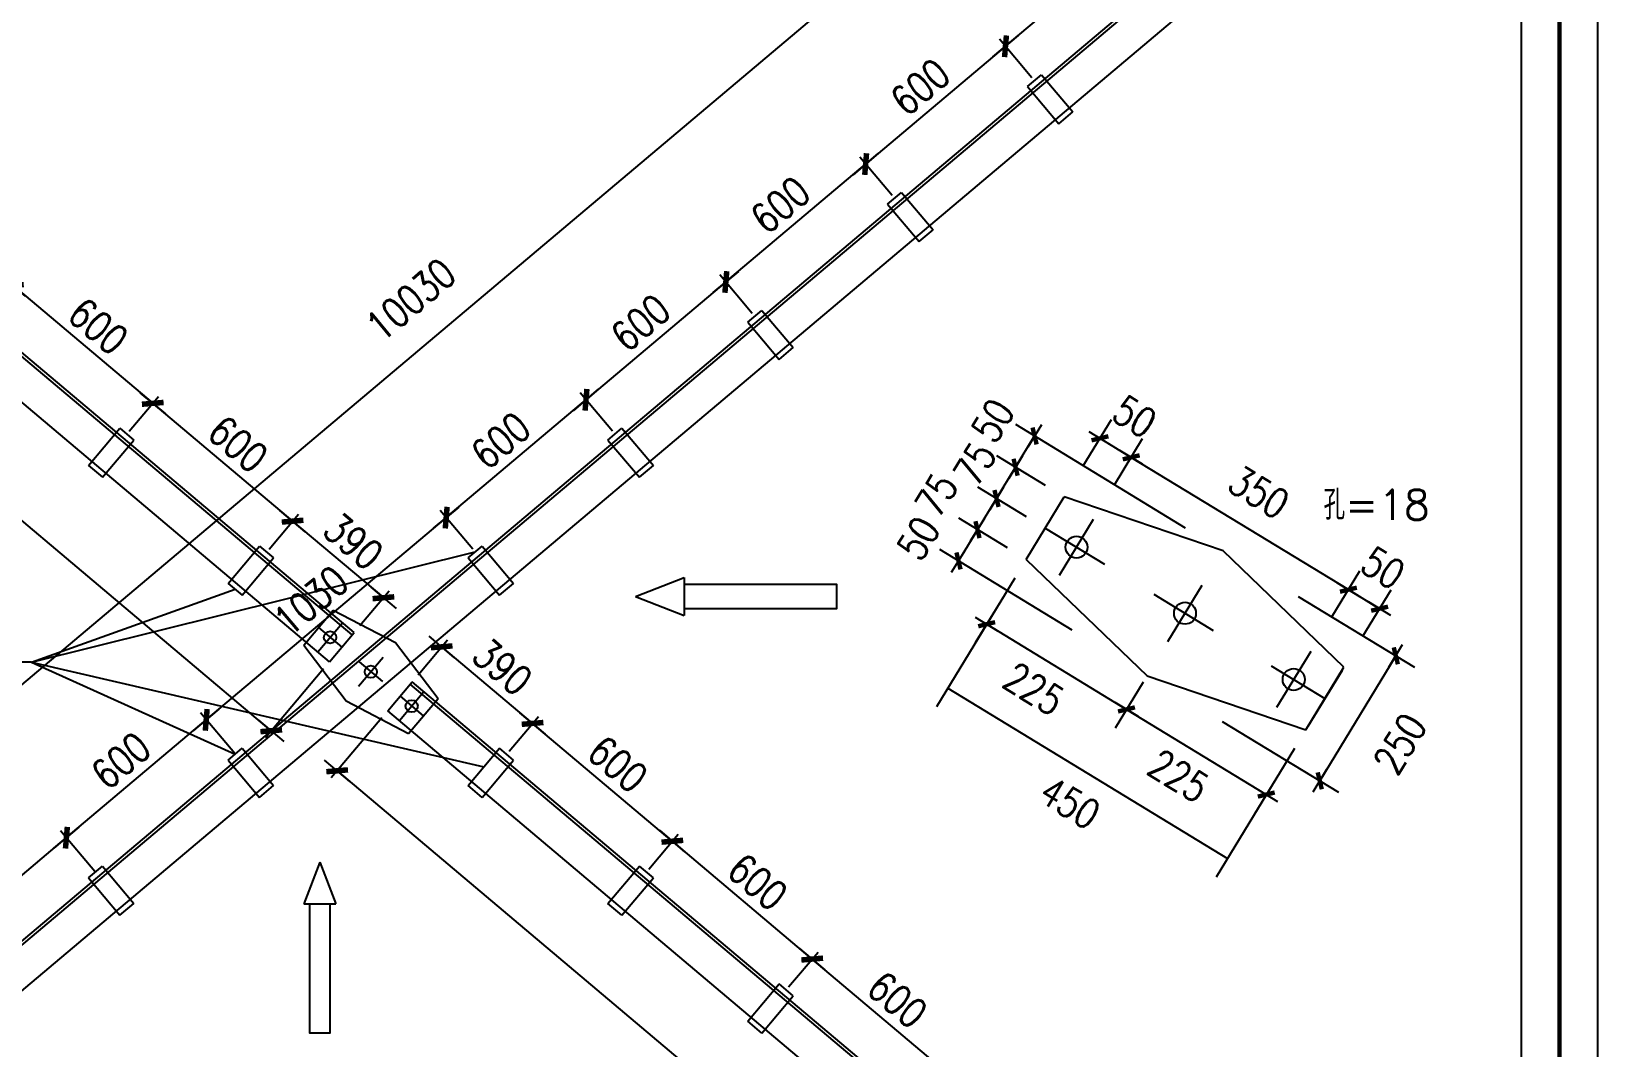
# Model space of a CAD drawing. Header units: millimetres. Extents: x 2451220 to 4527627, y -5186613 to -1639140.
# Drawn here: x 2549845 to 2554984, y -1733247 to -1729912 of the extents above; entities that cross this region are included whole.
import ezdxf

# ---------------------------------------------------------------- set-up
doc = ezdxf.new("R2010")
doc.units = ezdxf.units.MM
doc.header["$LTSCALE"] = 1000
doc.header["$PDMODE"] = 34
doc.linetypes.add('CENTER', pattern=[50.8, 31.75, -6.35, 6.35, -6.35])
doc.layers.add('轴线层', color=1, linetype='CENTER', lineweight=15)
doc.styles.add('DIM_FONT', font='simplex.shx', dxfattribs={"width": 0.8, "bigfont": 'hztxt.shx'})
doc.styles.get("Standard").update_dxf_attribs({"font": 'txt', "bigfont": 'gbcbig.shx'})
doc.dimstyles.get("Standard").update_dxf_attribs({"dimscale": 100, "dimtxt": 3.5, "dimasz": 1, "dimexe": 2.5, "dimexo": 3, "dimgap": 1.5, "dimtad": 1, "dimdec": 0, "dimzin": 0, "dimdsep": 46, "dimtxsty": 'Standard', "dimblk": 'ARCHTICK', "dimcen": 0.09, "dimadec": 0, "dimazin": 0, "dimtfac": 1, "dimtdec": 0, "dimtix": 1, "dimtmove": 2, "dimatfit": 3, "dimldrblk": 'ARCHTICK', "dimfxl": 1, "dimtolj": 1, "dimtzin": 0, "dimarcsym": 0})

# ---------------------------------------------------------------- blocks, each defined once
blk = doc.blocks.new('_DIMX')
blk.add_line((-150, 0), (150, 0))
at = {"const_width": 50}
blk.add_lwpolyline([(-70, -70), (70, 70)], dxfattribs=at)
blk = doc.blocks.new('*D1994')
at = {"color": 3, "lineweight": -2}
for p, q in [((2554338.2, -1728241.5), (2546670.3, -1734705.5)), ((2554740.4, -1728718.2), (2554319.1, -1728218.4)), ((2547072, -1735182.6), (2546650.7, -1734682.8))]:
    blk.add_line(p, q, dxfattribs=at)
at = {"layer": 'Defpoints', "color": 0}
for p in [(2554759.8, -1728741.1), (2546670, -1734705.7), (2547091.3, -1735205.6)]:
    blk.add_point(p, dxfattribs=at)
at = {"color": 3, "lineweight": -2, "xscale": 0.36, "yscale": 0.36, "zscale": 0.36}
for p, rotation in [((2554338.4, -1728241.3), 40.13064165766563), ((2546670, -1734705.7), 220.1306416576656)]:
    blk.add_blockref('_DIMX', p, dxfattribs=dict(at, rotation=rotation))
at = {"color": 7, "insert": (2551090.2, -1730792.3), "char_height": 96, "attachment_point": 5, "rotation": 40.1306, "style": 'DIM_FONT'}
blk.add_mtext('\\A1;10030', dxfattribs=at)
blk = doc.blocks.new('*D652')
at = {"color": 3, "lineweight": -2}
for p, q in [((2549502, -1732944.7), (2549960.2, -1732558.4)), ((2550053.8, -1732668.9), (2549941.1, -1732535.2)), ((2549595.1, -1733055.7), (2549482.4, -1732922))]:
    blk.add_line(p, q, dxfattribs=at)
at = {"layer": 'Defpoints', "color": 0}
for p in [(2549960.5, -1732558.2), (2550073.2, -1732691.9), (2549614.4, -1733078.6)]:
    blk.add_point(p, dxfattribs=at)
at = {"color": 3, "lineweight": -2, "xscale": 0.36, "yscale": 0.36, "zscale": 0.36}
for p, rotation in [((2549960.5, -1732558.2), 40.1306416554416), ((2549501.7, -1732944.9), 220.1306416554416)]:
    blk.add_blockref('_DIMX', p, dxfattribs=dict(at, rotation=rotation))
at = {"color": 7, "insert": (2549680.8, -1732691.9), "char_height": 96, "attachment_point": 5, "rotation": 40.1306, "style": 'DIM_FONT'}
blk.add_mtext('\\A1;600', dxfattribs=at)
blk = doc.blocks.new('*D653')
at = {"color": 3, "lineweight": -2}
for p, q in [((2550512.6, -1732282.2), (2550399.9, -1732148.5)), ((2549960.7, -1732557.9), (2550418.9, -1732171.7)), ((2550053.8, -1732668.9), (2549941.1, -1732535.2))]:
    blk.add_line(p, q, dxfattribs=at)
at = {"layer": 'Defpoints', "color": 0}
for p in [(2550419.2, -1732171.5), (2550531.9, -1732305.2), (2550073.2, -1732691.9)]:
    blk.add_point(p, dxfattribs=at)
at = {"color": 3, "lineweight": -2, "xscale": 0.36, "yscale": 0.36, "zscale": 0.36}
for p, rotation in [((2550419.2, -1732171.5), 40.1306416554416), ((2549960.5, -1732558.2), 220.1306416554416)]:
    blk.add_blockref('_DIMX', p, dxfattribs=dict(at, rotation=rotation))
at = {"color": 7, "insert": (2550139.6, -1732305.2), "char_height": 96, "attachment_point": 5, "rotation": 40.1306, "style": 'DIM_FONT'}
blk.add_mtext('\\A1;600', dxfattribs=at)
blk = doc.blocks.new('*D654')
at = {"color": 3, "lineweight": -2}
for p, q in [((2550419.5, -1732171.2), (2551206.2, -1731508)), ((2551293.4, -1731610.9), (2551187.1, -1731484.9)), ((2550512.6, -1732282.2), (2550399.9, -1732148.5))]:
    blk.add_line(p, q, dxfattribs=at)
at = {"layer": 'Defpoints', "color": 0}
for p in [(2551206.5, -1731507.8), (2551312.7, -1731633.9), (2550531.9, -1732305.2)]:
    blk.add_point(p, dxfattribs=at)
at = {"color": 3, "lineweight": -2, "xscale": 0.36, "yscale": 0.36, "zscale": 0.36}
for p, rotation in [((2551206.5, -1731507.8), 40.1306416554416), ((2550419.2, -1732171.5), 220.1306416554416)]:
    blk.add_blockref('_DIMX', p, dxfattribs=dict(at, rotation=rotation))
at = {"color": 7, "insert": (2550762.6, -1731780), "char_height": 96, "attachment_point": 5, "rotation": 40.1306, "style": 'DIM_FONT'}
blk.add_mtext('\\A1;1030', dxfattribs=at)
blk = doc.blocks.new('*D655')
at = {"color": 3, "lineweight": -2}
for p, q in [((2551206.8, -1731507.6), (2551665, -1731121.3)), ((2551752.2, -1731224.2), (2551645.9, -1731098.1)), ((2551293.4, -1731610.9), (2551187.1, -1731484.9))]:
    blk.add_line(p, q, dxfattribs=at)
at = {"layer": 'Defpoints', "color": 0}
for p in [(2551665.2, -1731121.1), (2551771.5, -1731247.1), (2551312.7, -1731633.9)]:
    blk.add_point(p, dxfattribs=at)
at = {"color": 3, "lineweight": -2, "xscale": 0.36, "yscale": 0.36, "zscale": 0.36}
for p, rotation in [((2551665.2, -1731121.1), 40.1306416554416), ((2551206.5, -1731507.8), 220.1306416554416)]:
    blk.add_blockref('_DIMX', p, dxfattribs=dict(at, rotation=rotation))
at = {"color": 7, "insert": (2551385.6, -1731254.8), "char_height": 96, "attachment_point": 5, "rotation": 40.1306, "style": 'DIM_FONT'}
blk.add_mtext('\\A1;600', dxfattribs=at)
blk = doc.blocks.new('*D656')
at = {"color": 3, "lineweight": -2}
for p, q in [((2552210.9, -1730837.5), (2552104.6, -1730711.4)), ((2551665.5, -1731120.8), (2552123.7, -1730734.6)), ((2551752.2, -1731224.2), (2551645.9, -1731098.1))]:
    blk.add_line(p, q, dxfattribs=at)
at = {"layer": 'Defpoints', "color": 0}
for p in [(2552124, -1730734.4), (2552230.2, -1730860.4), (2551771.5, -1731247.1)]:
    blk.add_point(p, dxfattribs=at)
at = {"color": 3, "lineweight": -2, "xscale": 0.36, "yscale": 0.36, "zscale": 0.36}
for p, rotation in [((2552124, -1730734.4), 40.1306416554416), ((2551665.2, -1731121.1), 220.1306416554416)]:
    blk.add_blockref('_DIMX', p, dxfattribs=dict(at, rotation=rotation))
at = {"color": 7, "insert": (2551844.3, -1730868.1), "char_height": 96, "attachment_point": 5, "rotation": 40.1306, "style": 'DIM_FONT'}
blk.add_mtext('\\A1;600', dxfattribs=at)
blk = doc.blocks.new('*D657')
at = {"color": 3, "lineweight": -2}
for p, q in [((2552124.3, -1730734.1), (2552582.4, -1730347.9)), ((2552669.6, -1730450.8), (2552563.4, -1730324.7)), ((2552210.9, -1730837.5), (2552104.6, -1730711.4))]:
    blk.add_line(p, q, dxfattribs=at)
at = {"layer": 'Defpoints', "color": 0}
for p in [(2552582.7, -1730347.6), (2552689, -1730473.7), (2552230.2, -1730860.4)]:
    blk.add_point(p, dxfattribs=at)
at = {"color": 3, "lineweight": -2, "xscale": 0.36, "yscale": 0.36, "zscale": 0.36}
for p, rotation in [((2552582.7, -1730347.6), 40.1306416554416), ((2552124, -1730734.4), 220.1306416554416)]:
    blk.add_blockref('_DIMX', p, dxfattribs=dict(at, rotation=rotation))
at = {"color": 7, "insert": (2552303.1, -1730481.4), "char_height": 96, "attachment_point": 5, "rotation": 40.1306, "style": 'DIM_FONT'}
blk.add_mtext('\\A1;600', dxfattribs=at)
blk = doc.blocks.new('*D658')
at = {"color": 3, "lineweight": -2}
for p, q in [((2553128.4, -1730064), (2553022.1, -1729938)), ((2552583, -1730347.4), (2553041.2, -1729961.2)), ((2552669.6, -1730450.8), (2552563.4, -1730324.7))]:
    blk.add_line(p, q, dxfattribs=at)
at = {"layer": 'Defpoints', "color": 0}
for p in [(2553041.5, -1729960.9), (2553147.7, -1730087), (2552689, -1730473.7)]:
    blk.add_point(p, dxfattribs=at)
at = {"color": 3, "lineweight": -2, "xscale": 0.36, "yscale": 0.36, "zscale": 0.36}
for p, rotation in [((2553041.5, -1729960.9), 40.1306416554416), ((2552582.7, -1730347.6), 220.1306416554416)]:
    blk.add_blockref('_DIMX', p, dxfattribs=dict(at, rotation=rotation))
at = {"color": 7, "insert": (2552761.8, -1730094.6), "char_height": 96, "attachment_point": 5, "rotation": 40.1306, "style": 'DIM_FONT'}
blk.add_mtext('\\A1;600', dxfattribs=at)
blk = doc.blocks.new('*D659')
at = {"color": 3, "lineweight": -2}
for p, q in [((2553041.7, -1729960.7), (2553499.9, -1729574.4)), ((2553593.6, -1729685), (2553480.9, -1729551.3)), ((2553128.4, -1730064), (2553022.1, -1729938))]:
    blk.add_line(p, q, dxfattribs=at)
at = {"layer": 'Defpoints', "color": 0}
for p in [(2553500.2, -1729574.2), (2553612.9, -1729707.9), (2553147.7, -1730087)]:
    blk.add_point(p, dxfattribs=at)
at = {"color": 3, "lineweight": -2, "xscale": 0.36, "yscale": 0.36, "zscale": 0.36}
for p, rotation in [((2553500.2, -1729574.2), 40.1306416554416), ((2553041.5, -1729960.9), 220.1306416554416)]:
    blk.add_blockref('_DIMX', p, dxfattribs=dict(at, rotation=rotation))
at = {"color": 7, "insert": (2553220.6, -1729707.9), "char_height": 96, "attachment_point": 5, "rotation": 40.1306, "style": 'DIM_FONT'}
blk.add_mtext('\\A1;600', dxfattribs=at)
blk = doc.blocks.new('*D667')
at = {"color": 3, "lineweight": -2}
for p, q in [((2549707.9, -1730837.5), (2549804.4, -1730723)), ((2549785.3, -1730746.2), (2550243.5, -1731132.5)), ((2550166.6, -1731224.2), (2550263.1, -1731109.8))]:
    blk.add_line(p, q, dxfattribs=at)
at = {"layer": 'Defpoints', "color": 0}
for p in [(2549688.6, -1730860.4), (2550243.8, -1731132.7), (2550147.3, -1731247.1)]:
    blk.add_point(p, dxfattribs=at)
at = {"color": 3, "lineweight": -2, "xscale": 0.36, "yscale": 0.36, "zscale": 0.36}
for p, rotation in [((2549785, -1730746), 139.8693583445584), ((2550243.8, -1731132.7), 319.8693583445584)]:
    blk.add_blockref('_DIMX', p, dxfattribs=dict(at, rotation=rotation))
at = {"color": 7, "insert": (2550064.7, -1730879.7), "char_height": 96, "attachment_point": 5, "rotation": 319.8694, "style": 'DIM_FONT'}
blk.add_mtext('\\A1;600', dxfattribs=at)
blk = doc.blocks.new('*D668')
at = {"color": 3, "lineweight": -2}
for p, q in [((2550166.6, -1731224.2), (2550263.1, -1731109.8)), ((2550244, -1731132.9), (2550702.2, -1731519.2)), ((2550625.4, -1731610.9), (2550721.9, -1731496.5))]:
    blk.add_line(p, q, dxfattribs=at)
at = {"layer": 'Defpoints', "color": 0}
for p in [(2550147.3, -1731247.1), (2550702.5, -1731519.4), (2550606, -1731633.9)]:
    blk.add_point(p, dxfattribs=at)
at = {"color": 3, "lineweight": -2, "xscale": 0.36, "yscale": 0.36, "zscale": 0.36}
for p, rotation in [((2550243.8, -1731132.7), 139.8693583445584), ((2550702.5, -1731519.4), 319.8693583445584)]:
    blk.add_blockref('_DIMX', p, dxfattribs=dict(at, rotation=rotation))
at = {"color": 7, "insert": (2550523.4, -1731266.4), "char_height": 96, "attachment_point": 5, "rotation": 319.8694, "style": 'DIM_FONT'}
blk.add_mtext('\\A1;600', dxfattribs=at)
blk = doc.blocks.new('*D2482')
at = {"color": 3, "lineweight": -2}
for p, q in [((2550625.4, -1731610.9), (2550721.9, -1731496.5)), ((2550702.8, -1731519.6), (2551000.3, -1731770.4)), ((2550923.4, -1731862.2), (2551019.9, -1731747.7))]:
    blk.add_line(p, q, dxfattribs=at)
at = {"layer": 'Defpoints', "color": 0}
for p in [(2550606, -1731633.9), (2551000.6, -1731770.7), (2550904.1, -1731885.1)]:
    blk.add_point(p, dxfattribs=at)
at = {"color": 3, "lineweight": -2, "xscale": 0.36, "yscale": 0.36, "zscale": 0.36}
for p, rotation in [((2550702.5, -1731519.4), 139.8693583445584), ((2551000.6, -1731770.7), 319.8693583445584)]:
    blk.add_blockref('_DIMX', p, dxfattribs=dict(at, rotation=rotation))
at = {"color": 7, "insert": (2550901.8, -1731585.4), "char_height": 96, "attachment_point": 5, "rotation": 319.8694, "style": 'DIM_FONT'}
blk.add_mtext('\\A1;390', dxfattribs=at)
blk = doc.blocks.new('*D2483')
at = {"color": 3, "lineweight": -2}
for p, q in [((2547065.5, -1728852), (2546874.5, -1729078.5)), ((2550632.3, -1732207), (2546894.2, -1729055.8)), ((2550804.2, -1732003.6), (2550613.2, -1732230.2))]:
    blk.add_line(p, q, dxfattribs=at)
at = {"layer": 'Defpoints', "color": 0}
for p in [(2547084.9, -1728829), (2546893.9, -1729055.6), (2550823.5, -1731980.7)]:
    blk.add_point(p, dxfattribs=at)
at = {"color": 3, "lineweight": -2, "xscale": 0.36, "yscale": 0.36, "zscale": 0.36}
for p, rotation in [((2546893.9, -1729055.6), 139.8693583423299), ((2550632.5, -1732207.3), 319.8693583423299)]:
    blk.add_blockref('_DIMX', p, dxfattribs=dict(at, rotation=rotation))
at = {"color": 7, "insert": (2548813.5, -1730571.8), "char_height": 96, "attachment_point": 5, "rotation": 319.8694, "style": 'DIM_FONT'}
blk.add_mtext('\\A1;4890', dxfattribs=at)
blk = doc.blocks.new('*D674')
at = {"color": 3, "lineweight": -2}
for p, q in [((2552330.1, -1733048), (2552426.6, -1732933.6)), ((2552865.7, -1733343), (2552407.6, -1732956.7)), ((2552788.9, -1733434.7), (2552885.4, -1733320.3))]:
    blk.add_line(p, q, dxfattribs=at)
at = {"layer": 'Defpoints', "color": 0}
for p in [(2552407.3, -1732956.5), (2552310.8, -1733071), (2552769.5, -1733457.7)]:
    blk.add_point(p, dxfattribs=at)
at = {"color": 3, "lineweight": -2, "xscale": 0.36, "yscale": 0.36, "zscale": 0.36}
for p, rotation in [((2552407.3, -1732956.5), 139.8693583445584), ((2552866, -1733343.2), 319.8693583445584)]:
    blk.add_blockref('_DIMX', p, dxfattribs=dict(at, rotation=rotation))
at = {"color": 7, "insert": (2552686.9, -1733090.2), "char_height": 96, "attachment_point": 5, "rotation": 319.8694, "style": 'DIM_FONT'}
blk.add_mtext('\\A1;600', dxfattribs=at)
blk = doc.blocks.new('*D675')
at = {"color": 3, "lineweight": -2}
for p, q in [((2551871.4, -1732661.3), (2551967.9, -1732546.9)), ((2552407, -1732956.3), (2551948.8, -1732570)), ((2552330.1, -1733048), (2552426.6, -1732933.6))]:
    blk.add_line(p, q, dxfattribs=at)
at = {"layer": 'Defpoints', "color": 0}
for p in [(2551948.5, -1732569.8), (2551852.1, -1732684.2), (2552310.8, -1733071)]:
    blk.add_point(p, dxfattribs=at)
at = {"color": 3, "lineweight": -2, "xscale": 0.36, "yscale": 0.36, "zscale": 0.36}
for p, rotation in [((2551948.5, -1732569.8), 139.8693583445584), ((2552407.3, -1732956.5), 319.8693583445584)]:
    blk.add_blockref('_DIMX', p, dxfattribs=dict(at, rotation=rotation))
at = {"color": 7, "insert": (2552228.2, -1732703.5), "char_height": 96, "attachment_point": 5, "rotation": 319.8694, "style": 'DIM_FONT'}
blk.add_mtext('\\A1;600', dxfattribs=at)
blk = doc.blocks.new('*D676')
at = {"color": 3, "lineweight": -2}
for p, q in [((2551412.6, -1732274.6), (2551509.1, -1732160.1)), ((2551948.3, -1732569.6), (2551490.1, -1732183.3)), ((2551871.4, -1732661.3), (2551967.9, -1732546.9))]:
    blk.add_line(p, q, dxfattribs=at)
at = {"layer": 'Defpoints', "color": 0}
for p in [(2551489.8, -1732183.1), (2551393.3, -1732297.5), (2551852.1, -1732684.2)]:
    blk.add_point(p, dxfattribs=at)
at = {"color": 3, "lineweight": -2, "xscale": 0.36, "yscale": 0.36, "zscale": 0.36}
for p, rotation in [((2551489.8, -1732183.1), 139.8693583445584), ((2551948.5, -1732569.8), 319.8693583445584)]:
    blk.add_blockref('_DIMX', p, dxfattribs=dict(at, rotation=rotation))
at = {"color": 7, "insert": (2551769.4, -1732316.8), "char_height": 96, "attachment_point": 5, "rotation": 319.8694, "style": 'DIM_FONT'}
blk.add_mtext('\\A1;600', dxfattribs=at)
blk = doc.blocks.new('*D677')
at = {"color": 3, "lineweight": -2}
for p, q in [((2551114.6, -1732023.3), (2551211.1, -1731908.9)), ((2551489.5, -1732182.8), (2551192, -1731932)), ((2551412.6, -1732274.6), (2551509.1, -1732160.1))]:
    blk.add_line(p, q, dxfattribs=at)
at = {"layer": 'Defpoints', "color": 0}
for p in [(2551191.7, -1731931.8), (2551095.2, -1732046.2), (2551393.3, -1732297.5)]:
    blk.add_point(p, dxfattribs=at)
at = {"color": 3, "lineweight": -2, "xscale": 0.36, "yscale": 0.36, "zscale": 0.36}
for p, rotation in [((2551191.7, -1731931.8), 139.8693583445584), ((2551489.8, -1732183.1), 319.8693583445584)]:
    blk.add_blockref('_DIMX', p, dxfattribs=dict(at, rotation=rotation))
at = {"color": 7, "insert": (2551391, -1731997.8), "char_height": 96, "attachment_point": 5, "rotation": 319.8694, "style": 'DIM_FONT'}
blk.add_mtext('\\A1;390', dxfattribs=at)
blk = doc.blocks.new('*D2484')
at = {"color": 3, "lineweight": -2}
for p, q in [((2550995.3, -1732164.8), (2550829.4, -1732361.6)), ((2550849, -1732338.9), (2554587.1, -1735490.1)), ((2554734, -1735316.4), (2554568.1, -1735513.2))]:
    blk.add_line(p, q, dxfattribs=at)
at = {"layer": 'Defpoints', "color": 0}
for p in [(2551014.7, -1732141.8), (2554753.3, -1735293.5), (2554587.4, -1735490.3)]:
    blk.add_point(p, dxfattribs=at)
at = {"color": 3, "lineweight": -2, "xscale": 0.36, "yscale": 0.36, "zscale": 0.36}
for p, rotation in [((2550848.8, -1732338.6), 139.8693583423257), ((2554587.4, -1735490.3), 319.8693583423257)]:
    blk.add_blockref('_DIMX', p, dxfattribs=dict(at, rotation=rotation))
at = {"color": 7, "insert": (2552768.4, -1733854.8), "char_height": 96, "attachment_point": 5, "rotation": 319.8694, "style": 'DIM_FONT'}
blk.add_mtext('\\A1;4890', dxfattribs=at)

msp = doc.modelspace()

# ---------------------------------------------------------------- linework, layer by layer
for p, q in [((2554734.4, -1735783.5), (2554734.4, -1726563.5)), ((2554855.4, -1735783.5), (2554855.4, -1726563.5)), ((2554859.4, -1735783.5), (2554859.4, -1726563.5)), ((2554859.4, -1735783.5), (2554859.4, -1726563.5)), ((2554863.4, -1735783.5), (2554863.4, -1726563.5)), ((2554984.4, -1735783.5), (2554984.4, -1726563.5)), ((2547084.9, -1735197.9), (2554753.3, -1728733.5)), ((2547091.3, -1735205.6), (2554759.8, -1728741.1)), ((2550897.7, -1731892.8), (2547159, -1728741.1)), ((2550904.1, -1731885.1), (2547165.4, -1728733.5)), ((2550823.5, -1731980.7), (2547084.9, -1728829)), ((2547165.4, -1735293.5), (2554833.9, -1728829)), ((2553113.5, -1730092.9), (2553159.4, -1730054.3)), ((2553113.5, -1730092.9), (2553216.6, -1730215.3)), ((2553159.4, -1730054.3), (2553262.5, -1730176.6)), ((2553216.6, -1730215.3), (2553262.5, -1730176.6)), ((2552654.8, -1730479.6), (2552700.6, -1730441)), ((2552700.6, -1730441), (2552803.8, -1730563.3)), ((2552654.8, -1730479.6), (2552757.9, -1730602)), ((2552757.9, -1730602), (2552803.8, -1730563.3)), ((2552196, -1730866.4), (2552241.9, -1730827.7)), ((2552241.9, -1730827.7), (2552345, -1730950)), ((2552196, -1730866.4), (2552299.1, -1730988.7)), ((2552299.1, -1730988.7), (2552345, -1730950)), ((2550032.5, -1731336.7), (2550135.6, -1731214.4)), ((2550135.6, -1731214.4), (2550181.5, -1731253.1)), ((2551737.3, -1731253.1), (2551783.1, -1731214.4)), ((2551783.1, -1731214.4), (2551886.3, -1731336.7)), ((2550078.4, -1731375.4), (2550181.5, -1731253.1)), ((2551737.3, -1731253.1), (2551840.4, -1731375.4)), ((2550032.5, -1731336.7), (2550078.4, -1731375.4)), ((2551840.4, -1731375.4), (2551886.3, -1731336.7)), ((2553218.2, -1731696.9), (2553330.6, -1731512.4)), ((2549846.3, -1731981.7), (2551301.5, -1731620.5)), ((2550491.3, -1731723.5), (2550594.4, -1731601.1)), ((2550594.4, -1731601.1), (2550640.3, -1731639.8)), ((2551278.5, -1731639.8), (2551324.4, -1731601.1)), ((2551324.4, -1731601.1), (2551427.5, -1731723.5)), ((2550537.1, -1731762.1), (2550640.3, -1731639.8)), ((2551278.5, -1731639.8), (2551381.7, -1731762.1)), ((2550491.3, -1731723.5), (2550537.1, -1731762.1)), ((2551381.7, -1731762.1), (2551427.5, -1731723.5)), ((2551827.5, -1731766.7), (2551987.6, -1731704.3)), ((2551987.6, -1731704.3), (2551987.6, -1731829)), ((2553574.3, -1731913.9), (2553686.7, -1731729.4)), ((2549846.3, -1731981.7), (2550514.2, -1731742.8)), ((2551827.5, -1731766.7), (2551987.6, -1731829)), ((2549846.3, -1731981.7), (2549150.7, -1731981.7)), ((2549846.3, -1731981.7), (2550514.2, -1732284.1)), ((2549846.3, -1731981.7), (2551330.1, -1732326)), ((2554043.3, -1731946.7), (2553930.9, -1732131.1)), ((2554833.9, -1735197.9), (2551095.2, -1732046.2)), ((2554145.7, -1732009.1), (2554033.3, -1732193.5)), ((2554827.5, -1735205.6), (2551088.8, -1732053.9)), ((2554753.3, -1735293.5), (2551014.7, -1732141.8)), ((2550491.3, -1732303.5), (2550537.1, -1732264.8)), ((2550491.3, -1732303.5), (2550594.4, -1732425.8)), ((2550537.1, -1732264.8), (2550640.3, -1732387.1)), ((2551278.5, -1732387.1), (2551381.7, -1732264.8)), ((2551324.4, -1732425.8), (2551427.5, -1732303.5)), ((2551427.5, -1732303.5), (2551381.7, -1732264.8)), ((2550594.4, -1732425.8), (2550640.3, -1732387.1)), ((2551324.4, -1732425.8), (2551278.5, -1732387.1)), ((2550032.5, -1732690.2), (2550078.4, -1732651.5)), ((2550078.4, -1732651.5), (2550181.5, -1732773.8)), ((2550792, -1732638.6), (2550739, -1732774.7)), ((2550792, -1732638.6), (2550844.9, -1732774.7)), ((2551737.3, -1732773.8), (2551840.4, -1732651.5)), ((2551886.3, -1732690.2), (2551840.4, -1732651.5)), ((2550032.5, -1732690.2), (2550135.6, -1732812.5)), ((2551783.1, -1732812.5), (2551886.3, -1732690.2)), ((2550135.6, -1732812.5), (2550181.5, -1732773.8)), ((2550739, -1732774.7), (2550844.9, -1732774.7)), ((2551783.1, -1732812.5), (2551737.3, -1732773.8)), ((2552196, -1733160.6), (2552299.1, -1733038.2)), ((2552345, -1733076.9), (2552299.1, -1733038.2)), ((2552241.9, -1733199.2), (2552345, -1733076.9)), ((2552241.9, -1733199.2), (2552196, -1733160.6))]:
    msp.add_line(p, q)
at = {"color": 3}
for p, q in [((2553632.6, -1731541.9), (2553075.5, -1731202.5)), ((2553296.8, -1731337.3), (2553388.9, -1731186.1)), ((2553074.6, -1731342.4), (2553137, -1731239.9)), ((2553137.2, -1731239.7), (2553137.3, -1731239.5)), ((2553351.2, -1731247.4), (2553351, -1731247.2)), ((2553351.5, -1731247.5), (2553453.9, -1731310)), ((2553399.3, -1731399.7), (2553491.4, -1731248.5)), ((2553399.3, -1731399.7), (2553491.4, -1731248.5)), ((2553172.9, -1731402.3), (2553013.1, -1731305)), ((2553111.4, -1731364.8), (2553013.1, -1731305)), ((2553454.2, -1731310.1), (2553454.4, -1731310.3)), ((2553454.2, -1731310.1), (2554166.4, -1731744)), ((2553012.1, -1731444.9), (2553074.6, -1731342.4)), ((2553074.4, -1731342.7), (2553074.3, -1731342.9)), ((2553074.7, -1731342.2), (2553074.9, -1731341.9)), ((2553110.4, -1731504.8), (2552950.7, -1731407.4)), ((2553110.4, -1731504.8), (2552950.7, -1731407.4)), ((2552949.7, -1731547.4), (2553012.1, -1731444.9)), ((2553012, -1731445.1), (2553011.8, -1731445.4)), ((2553012.3, -1731444.7), (2553012.4, -1731444.4)), ((2553048, -1731607.3), (2552888.2, -1731509.9)), ((2552949.7, -1731547.4), (2552887.3, -1731649.9)), ((2553259.9, -1731876.9), (2552825.8, -1731612.4)), ((2554111.9, -1731833.9), (2554204.1, -1731682.7)), ((2554111.9, -1731833.9), (2554204.1, -1731682.7)), ((2553072, -1731706.2), (2552814.7, -1732128.5)), ((2553034.5, -1731767.7), (2552942.3, -1731919.1)), ((2554001.7, -1731766.5), (2554383.6, -1731998.8)), ((2554166.4, -1731744), (2554166.1, -1731743.9)), ((2554166.6, -1731744.2), (2554269.1, -1731806.6)), ((2554214.4, -1731896.4), (2554306.5, -1731745.1)), ((2554269.3, -1731806.8), (2554269.6, -1731806.9)), ((2552980, -1731857.7), (2553438.2, -1732137)), ((2554321.9, -1731961.7), (2554072.8, -1732371.3)), ((2553493.3, -1732047.3), (2553401, -1732198.7)), ((2553493.3, -1732047.3), (2553401, -1732198.7)), ((2552852.4, -1732067.2), (2553769.5, -1732626)), ((2553438.7, -1732137.3), (2553897.1, -1732416.6)), ((2553752.2, -1732176.6), (2554134.1, -1732408.9)), ((2553989.6, -1732265.3), (2553732.3, -1732687.6)), ((2553952.2, -1732326.8), (2553859.8, -1732478.3))]:
    msp.add_line(p, q, dxfattribs=at)
at = {"color": 1}
for p, q in [((2553109.5, -1731644.7), (2553234.4, -1731439.8)), ((2553755.6, -1731616.8), (2553234.4, -1731439.8)), ((2553171.9, -1731542.2), (2553366.8, -1731661)), ((2554152, -1731998.8), (2553755.6, -1731616.8)), ((2553109.5, -1731644.7), (2553506.1, -1732026.9)), ((2553528, -1731759.2), (2553722.9, -1731878)), ((2553913.5, -1731994), (2554089.5, -1732101.3)), ((2553506.1, -1732026.9), (2554027.1, -1732203.8)), ((2554027.1, -1732203.8), (2554152, -1731998.8))]:
    msp.add_line(p, q, dxfattribs=at)
at = {"color": 2}
for p, q in [((2550739, -1731925.8), (2550835.7, -1731811.1)), ((2550835.7, -1731811.1), (2551040, -1731917.9)), ((2550785.3, -1731948.5), (2550865.9, -1731852.9)), ((2550787.4, -1731868.4), (2550863.8, -1731932.9)), ((2550823.5, -1731980.7), (2550904.1, -1731885.1)), ((2550739, -1731925.8), (2550878.8, -1732109)), ((2551040, -1731917.9), (2551179.8, -1732101.1)), ((2550919.1, -1732061.3), (2550999.7, -1731965.7)), ((2550921.2, -1731981.2), (2550997.6, -1732045.7)), ((2551014.7, -1732141.8), (2551095.2, -1732046.2)), ((2551052.9, -1732174), (2551133.5, -1732078.5)), ((2551055, -1732094), (2551131.4, -1732158.5)), ((2550878.8, -1732109), (2551083.1, -1732215.8)), ((2551083.1, -1732215.8), (2551179.8, -1732101.1))]:
    msp.add_line(p, q, dxfattribs=at)
for points in [[(2551987.6, -1731726.6), (2552486.8, -1731726.6), (2552486.8, -1731806.7), (2551987.6, -1731806.7)], [(2550757.9, -1732774.7), (2550757.9, -1733199.1), (2550826, -1733199.1), (2550826, -1732774.7)]]:
    msp.add_lwpolyline(points)
at = {"color": 1}
for centre in [(2553274.4, -1731604.7), (2553630.5, -1731821.6), (2553987.1, -1732038.9)]:
    msp.add_circle(centre, 36, dxfattribs=at)
at = {"color": 2}
for centre in [(2550825.6, -1731900.7), (2550959.4, -1732013.5), (2551093.2, -1732126.3)]:
    msp.add_circle(centre, 20, dxfattribs=at)

# ---------------------------------------------------------------- block references
at = {"color": 3, "yscale": 0.2880000001750886, "zscale": 0.288}
for p, xscale, rotation in [((2553137, -1731239.9), 0.2880000004254469, 238.6472382933256), ((2553351.5, -1731247.5), 0.2879999997854952, 328.6472383242373), ((2553453.9, -1731310), 0.2879999997854952, 148.6472383242373), ((2553453.9, -1731310), 0.2879999997854952, 148.6472383242373), ((2553074.6, -1731342.4), 0.2880000004254469, 238.6472382933256), ((2553074.6, -1731342.4), 0.2880000004254469, 58.64723829332556), ((2553012.1, -1731444.9), 0.2880000004254469, 238.6472382933256), ((2553012.1, -1731444.9), 0.2880000004254469, 58.64723829332556), ((2552949.7, -1731547.4), 0.2880000004254469, 58.64723829332556), ((2552949.7, -1731547.4), 0.2880000004254469, 238.6472382933256), ((2552887.3, -1731649.9), 0.2880000004254469, 58.64723829332556), ((2554166.6, -1731744.2), 0.2879999997854952, 328.6472383242373), ((2554166.6, -1731744.2), 0.2879999997854952, 328.6472383242373), ((2554269.1, -1731806.6), 0.2879999997854952, 148.6472383242373), ((2552979.7, -1731857.6), 0.2880000000817526, 148.6408653359694), ((2554322.1, -1731961.4), 0.2880000000420265, 58.68771909735014), ((2553438.5, -1732137.2), 0.287999999684114, 328.6408652877592), ((2553438.5, -1732137.2), 0.2880000000817526, 148.6408653359694), ((2554072.6, -1732371.5), 0.28799999964419, 238.6877190492047), ((2553897.1, -1732416.6), 0.287999999684114, 328.6408652877592)]:
    msp.add_blockref('_DIMX', p, dxfattribs=dict(at, xscale=xscale, rotation=rotation))

# ---------------------------------------------------------------- texts
at = {"color": 7, "char_height": 96, "attachment_point": 5, "style": 'DIM_FONT'}
for s, insert, rotation in [('\\A1;50', (2553465.1, -1731176.3), 328.6472), ('\\A1;50', (2553000.2, -1731189), 58.6472), ('\\A1;75', (2552940.9, -1731331.2), 58.6472), ('\\A1;75', (2552815.4, -1731433.6), 58.6472), ('\\A1;350', (2553872.7, -1731424.6), 328.6472), ('\\A1;50', (2552756.1, -1731575.8), 58.6472), ('\\A1;50', (2554280.3, -1731672.9), 328.6472), ('\\A1;225', (2553134.8, -1732069.8), 328.6409), ('\\A1;250', (2554335.8, -1732249.5), 58.6877), ('\\A1;225', (2553609.5, -1732355.2), 328.6409), ('\\A1;450', (2553252.7, -1732443.7), 328.6472)]:
    msp.add_mtext(s, dxfattribs=dict(at, insert=insert, rotation=rotation))
at = {"layer": '轴线层', "color": 4, "lineweight": -3}
msp.add_text('孔=18', height=98, dxfattribs=at).set_placement((2554085.2, -1731514.5))

# ---------------------------------------------------------------- dimensions: what is measured, and where the dimension line sits
dim = msp.add_linear_dim(base=(2546670, -1734705.7), p1=(2554759.8, -1728741.1), p2=(2547091.3, -1735205.6), angle=220.1306, dimstyle='Standard', override={"dimscale": 1.2, "dimtxt": 80, "dimasz": 0.3, "dimexe": 25, "dimexo": 25, "dimgap": 25, "dimtxsty": 'DIM_FONT', "dimblk1": '_DIMX', "dimblk2": '_DIMX', "dimsah": 1, "dimclrd": 3, "dimclre": 3, "dimclrt": 7, "dimldrblk": '_DIMX'})
dim.commit()
dim.dimension.update_dxf_attribs({"geometry": '*D1994', "text_midpoint": (2551090.2, -1730792.3), "dimtype": 161})
for p1, p2, distance, picture, middle in [((2550823.5, -1731980.7), (2547084.9, -1728829), 296.3, '*D2483', (2548813.5, -1730571.8)), ((2551014.7, -1732141.8), (2554753.3, -1735293.5), -257.4, '*D2484', (2552768.4, -1733854.8))]:
    dim = msp.add_aligned_dim(p1=p1, p2=p2, distance=distance, dimstyle='Standard', override={"dimscale": 1.2, "dimtxt": 80, "dimasz": 0.3, "dimexe": 25, "dimexo": 25, "dimgap": 25, "dimtxsty": 'DIM_FONT', "dimblk1": '_DIMX', "dimblk2": '_DIMX', "dimsah": 1, "dimclrd": 3, "dimclre": 3, "dimclrt": 7, "dimldrblk": '_DIMX'})
    dim.commit()
    dim.dimension.update_dxf_attribs({"geometry": picture, "text_midpoint": middle})
for base, p1, p2, angle, picture, middle in [((2553500.2, -1729574.2), (2553147.7, -1730087), (2553612.9, -1729707.9), 220.1306, '*D659', (2553220.6, -1729707.9)), ((2553041.5, -1729960.9), (2552689, -1730473.7), (2553147.7, -1730087), 220.1306, '*D658', (2552761.8, -1730094.6)), ((2552582.7, -1730347.6), (2552230.2, -1730860.4), (2552689, -1730473.7), 220.1306, '*D657', (2552303.1, -1730481.4)), ((2550243.8, -1731132.7), (2549688.6, -1730860.4), (2550147.3, -1731247.1), 139.8694, '*D667', (2550064.7, -1730879.7)), ((2552124, -1730734.4), (2551771.5, -1731247.1), (2552230.2, -1730860.4), 220.1306, '*D656', (2551844.3, -1730868.1)), ((2550702.5, -1731519.4), (2550147.3, -1731247.1), (2550606, -1731633.9), 139.8694, '*D668', (2550523.4, -1731266.4)), ((2551665.2, -1731121.1), (2551312.7, -1731633.9), (2551771.5, -1731247.1), 220.1306, '*D655', (2551385.6, -1731254.8)), ((2551206.5, -1731507.8), (2550531.9, -1732305.2), (2551312.7, -1731633.9), 220.1306, '*D654', (2550762.6, -1731780)), ((2551000.6, -1731770.7), (2550606, -1731633.9), (2550904.1, -1731885.1), 139.8694, '*D2482', (2550901.8, -1731585.4)), ((2551191.7, -1731931.8), (2551393.3, -1732297.5), (2551095.2, -1732046.2), 319.8694, '*D677', (2551391, -1731997.8)), ((2550419.2, -1732171.5), (2550073.2, -1732691.9), (2550531.9, -1732305.2), 220.1306, '*D653', (2550139.6, -1732305.2)), ((2551489.8, -1732183.1), (2551852.1, -1732684.2), (2551393.3, -1732297.5), 319.8694, '*D676', (2551769.4, -1732316.8)), ((2549960.5, -1732558.2), (2549614.4, -1733078.6), (2550073.2, -1732691.9), 220.1306, '*D652', (2549680.8, -1732691.9)), ((2551948.5, -1732569.8), (2552310.8, -1733071), (2551852.1, -1732684.2), 319.8694, '*D675', (2552228.2, -1732703.5)), ((2552407.3, -1732956.5), (2552769.5, -1733457.7), (2552310.8, -1733071), 319.8694, '*D674', (2552686.9, -1733090.2))]:
    dim = msp.add_linear_dim(base=base, p1=p1, p2=p2, angle=angle, dimstyle='Standard', override={"dimscale": 1.2, "dimtxt": 80, "dimasz": 0.3, "dimexe": 25, "dimexo": 25, "dimgap": 25, "dimtxsty": 'DIM_FONT', "dimblk1": '_DIMX', "dimblk2": '_DIMX', "dimsah": 1, "dimclrd": 3, "dimclre": 3, "dimclrt": 7, "dimldrblk": '_DIMX'})
    dim.commit()
    dim.dimension.update_dxf_attribs({"geometry": picture, "text_midpoint": middle})

doc.saveas('drawing.dxf')
